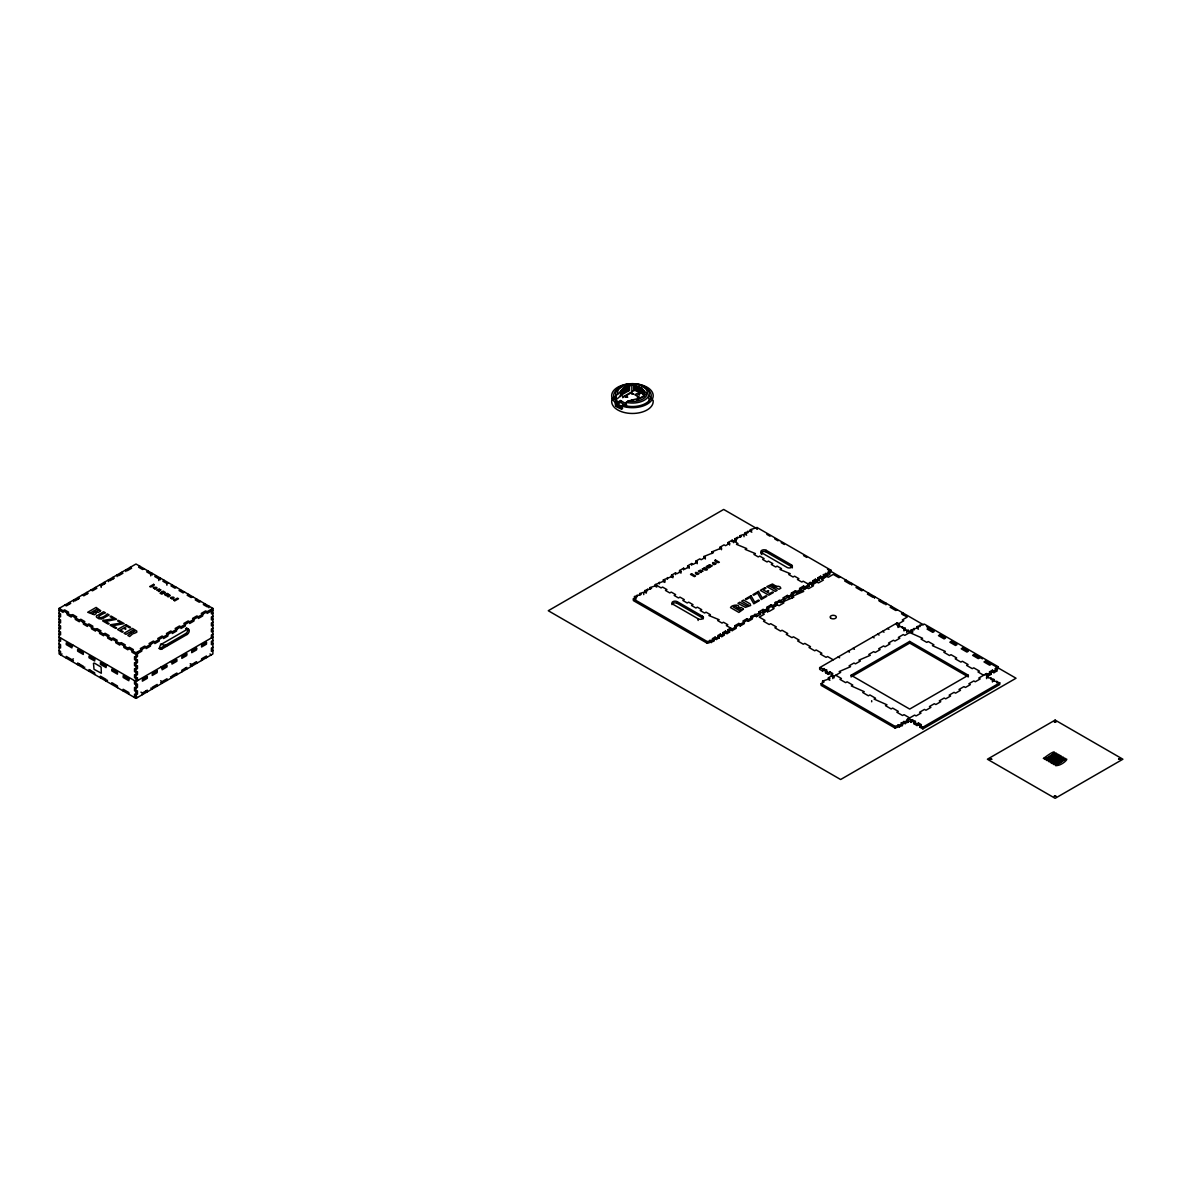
<?xml version="1.0" encoding="UTF-8"?>
<svg xmlns="http://www.w3.org/2000/svg" width="1182" height="1182" viewBox="0 0 1182 1182"><rect width="100%" height="100%" fill="white"/><g stroke="black" fill="none" stroke-linecap="round" stroke-linejoin="round"><path stroke-width="1.5" d="M621.895 406.445A16.784 9.692 0 0 1 618.26 404.096C618.94 399.93 615.024 404.998 617.211 401.126A16.784 9.692 0 0 1 616.118 399.339C620.86 397.167 622.87 390.149 629.489 390.341L629.489 386.115L631.868 384.756L641.132 388.051L646.495 393.207C641.604 400.137 632.296 398.334 626.224 402.353L626.224 406.519M629.489 386.115C622.825 386.071 620.831 392.734 616.058 395.438L616.058 399.132M621.629 405.928A20.759 11.983 0 0 0 652.863 397.817A20.759 11.983 0 0 0 628.44 383.943A20.759 11.983 0 0 0 614.906 402.116L615.674 405.973A20.759 11.983 0 0 0 621.629 409.135L621.629 405.928L622.663 404.953A18.764 10.83 0 0 0 647.426 402.235A18.764 10.83 0 0 0 645.15 387.726M621.629 409.135L622.663 408.159A18.764 10.83 0 0 1 617.27 405.293L615.527 405.854M871.695 701.798L871.695 700.675M59.1 608.39L135.989 564.006L212.878 608.39L212.878 653.971L135.989 698.355L59.1 653.971L59.1 608.39L137.452 653.631M99.716 584.942L101.179 585.784L105.538 583.273L104.075 582.431L104.075 584.115M140.037 566.341L138.575 567.183L142.623 569.517L144.086 568.675M148.134 571.009L146.671 571.852L150.72 574.186L152.183 573.344L152.183 575.043M156.216 575.678L154.768 576.535L158.802 578.87L160.264 578.028L160.264 579.712M164.313 580.362L162.85 581.204L166.898 583.539L168.361 582.696M172.409 585.031L170.947 585.873L174.995 588.208L176.458 587.365M71.939 646.185L71.939 647.884L66.251 644.589L66.251 642.905L71.939 646.185L73.402 645.342M62.025 653.971L60.563 654.813L60.563 651.43L59.1 650.588M180.506 589.7L179.043 590.542L183.092 592.891L184.555 592.034M66.251 658.093L66.251 656.409L71.939 659.689L73.402 658.847M73.402 660.531L71.939 661.388L71.939 659.689M188.603 594.383L187.14 595.226L191.189 597.56L192.636 596.718M79.091 663.826L77.628 664.668L77.628 662.984L83.316 666.264L83.316 667.948L84.779 667.106M196.685 599.052L195.222 599.895L199.27 602.229L200.733 601.387M90.467 670.386L89.005 671.243L89.005 669.544L94.693 672.839L94.693 674.523M106.084 665.894L106.084 667.594L100.396 664.299L100.396 662.614L106.084 665.894L107.547 665.052M212.878 608.39L135.989 652.789L135.989 698.355M212.878 610.089L207.072 613.443L207.072 611.744L205.609 610.902L201.25 613.414L202.713 614.256L202.713 615.955L198.369 618.467L198.369 616.768L196.906 615.925L192.548 618.437L194.011 619.279L194.011 620.978L189.667 623.49L189.667 621.791L188.204 620.949L183.845 623.461L185.308 624.318L185.308 626.002L180.964 628.514L180.964 626.829L179.501 625.972L175.143 628.484L176.606 629.341L176.606 631.025L172.262 633.537L172.262 631.853L170.799 630.996L166.44 633.508L167.903 634.365L167.903 636.049L163.559 638.561L163.559 636.876L162.097 636.019L157.738 638.531L159.201 639.388L159.201 641.072L154.857 643.584L154.857 641.9L153.394 641.043L149.035 643.569L150.498 644.412L150.498 646.096L146.154 648.608L146.154 646.923L144.692 646.081L140.333 648.593L141.796 649.435L141.796 651.119L135.989 654.473L131.941 652.139L131.941 650.455L133.403 649.612L129.355 647.263L127.892 648.12L127.892 649.805L123.844 647.47L123.844 645.771L125.307 644.929L121.258 642.594L119.796 643.436L119.796 645.136L115.762 642.786L115.762 641.102L117.21 640.26L113.176 637.925L111.714 638.768L111.714 640.452L107.665 638.117L107.665 636.433L109.128 635.591L105.08 633.257L103.617 634.099L103.617 635.783L99.569 633.449L99.569 631.764L101.031 630.907L96.983 628.573L95.52 629.415L95.52 631.114L91.472 628.78L91.472 627.081L92.935 626.238L88.886 623.904L87.424 624.746L87.424 626.43L83.375 624.096L83.375 622.412L84.838 621.569L80.79 619.235L79.327 620.077L79.327 621.762L75.293 619.427L75.293 617.743L76.756 616.901L72.708 614.566L71.245 615.408L71.245 617.093L67.197 614.758L67.197 613.074L68.659 612.217L64.611 609.882L63.148 610.725L63.148 612.424L59.1 610.089M212.878 613.089L211.415 613.931L211.415 609.232M187.066 629.415L161.801 643.998A3.103 1.788 -60 0 0 159.614 647.795A3.103 1.788 -60 0 0 161.801 649.066L187.066 634.483A3.103 1.788 -60 0 0 189.253 630.686A3.103 1.788 -60 0 0 187.066 629.415L185.604 628.573M212.878 616.088L211.415 616.93L211.415 619.929L212.878 619.087M158.787 648.371A3.103 1.788 -60 0 0 160.338 648.224L185.604 633.641A3.103 1.788 -60 0 0 187.775 630.183A3.103 1.788 -60 0 0 186.165 628.336M107.547 680.241L106.084 681.098L106.084 679.399L100.396 676.119L100.396 677.803M212.878 622.087L211.415 622.929L211.415 625.928L212.878 625.086M113.236 683.536L111.773 684.378L111.773 682.694L117.461 685.974L117.461 687.658M212.878 628.085L211.415 628.927L211.415 631.927L212.878 631.085M629.489 390.341L621.082 395.187L623.535 396.605L634.32 390.385L633.966 385.967M212.878 634.084L211.415 634.926L211.415 637.94M622.618 397.713L631.868 392.38L631.868 384.756M615.527 402.648L616.576 401.496A18.764 10.83 0 0 1 620.402 387.386M618.009 401.998L620.55 400.535L626.637 404.052M212.878 637.083L135.989 681.482L59.1 637.083M618.009 403.845L620.55 402.382L626.637 405.899M638.886 392.439L634.852 394.773L636.463 395.704L640.496 393.37L638.886 392.439L639.329 395.143M162.111 668.096L167.031 665.244L167.031 666.929L162.111 669.78L162.111 668.096L160.649 667.239M171.966 662.393L176.901 659.556L176.901 661.24L171.966 664.077L171.966 662.393L170.504 661.551M212.878 640.467L211.415 641.309L211.415 644.678L212.878 643.835M636.61 400.048L644.338 396.177L644.101 391.212M212.878 647.219L211.415 648.061L211.415 651.43L212.878 650.588M140.924 692.135L142.387 692.977L147.307 690.14L147.307 691.825L145.844 690.982M160.649 680.743L162.111 681.6L167.031 678.749L167.031 680.433M190.228 663.663L191.691 664.506L196.626 661.669L196.626 663.353L195.163 662.511M634.498 596.555L635.96 597.412L635.96 599.097L634.498 598.255L634.498 596.555L641.146 594.398L639.684 593.556L639.684 595.255M639.684 593.556L646.347 591.399L646.347 593.098L644.884 592.241L644.884 590.557L651.548 588.4L650.085 587.557L650.085 589.242M650.085 587.557L656.749 585.4M656.749 587.085L655.286 586.242L655.286 584.558L664.831 580.731L664.831 582.416L663.383 581.574L663.383 579.889L672.927 576.062L672.927 577.747L671.465 576.905L671.465 575.206L675.513 572.871L676.976 573.713L681.024 571.379L681.024 573.078L679.561 572.221L679.561 570.537L683.61 568.202L685.072 569.044L689.121 566.71L689.121 568.394M687.658 567.552L687.658 565.868L691.706 563.533L693.169 564.375L697.217 562.041L697.217 563.725M695.755 562.883L695.755 561.199L699.803 558.864L701.251 559.707L705.299 557.372L705.299 559.056M703.837 558.214L703.837 556.515L713.396 552.688L711.933 551.846L711.933 553.531M711.933 551.846L721.493 548.02L721.493 549.704M720.03 548.862L720.03 547.177L724.078 544.843L725.541 545.685L729.59 543.351L729.59 545.035M728.127 544.193L728.127 542.508L732.175 540.174L737.982 543.528L736.519 544.37L746.684 548.551L745.221 549.394L755.387 553.575L753.924 554.417L758.283 556.929L759.745 556.087L764.089 558.598L762.626 559.441L766.985 561.952L768.433 561.11L772.792 563.622L771.329 564.464L775.673 566.976L777.135 566.134L781.494 568.645L780.031 569.488L790.197 573.669L788.734 574.511L793.078 577.023L794.54 576.181L798.899 578.692L797.436 579.535L801.78 582.046L803.243 581.204L809.064 584.558L809.064 586.242L805.016 588.577L803.553 587.735L796.919 591.561L795.456 590.719L791.408 593.054L791.408 594.753L792.871 595.595L792.871 593.911L791.408 593.054M734.776 540.351L734.776 538.667L741.424 536.51L739.962 535.668L739.962 537.352M739.962 535.668L746.625 533.51L745.162 532.668L745.162 534.353L746.625 535.195M745.162 532.668L751.826 530.511L750.363 529.669L750.363 531.353L751.826 532.196M750.363 529.669L757.027 527.512L830.99 570.212L830.99 571.896M712.524 640.289L712.524 638.605L713.987 639.447L713.987 641.146L707.324 643.303L633.36 600.589L633.36 598.905L635.96 597.412M736.238 541.193L736.238 539.509L733.638 541.016L733.638 542.701M633.36 598.905L707.324 641.604L719.173 638.132L719.173 636.448L717.71 635.606L720.311 634.113L721.774 634.956L725.512 632.798L726.974 633.641L729.575 632.134L729.575 630.449L728.112 629.607L728.112 631.291L729.575 632.134M712.524 638.605L715.11 637.113L716.573 637.955L720.311 635.798L721.774 636.64L724.374 635.133L724.374 633.449L722.911 632.606L722.911 634.291M722.911 632.606L725.512 631.099L726.974 631.956L730.712 629.799L732.175 630.641L736.223 628.307L736.223 626.608L734.761 625.766L734.761 627.45M728.112 629.607L730.712 628.1L730.712 629.799M734.761 625.766L738.809 623.431L740.257 624.273L746.891 620.447L748.354 621.289L752.402 618.954L752.402 617.27L750.939 616.428L750.939 618.112M760.499 614.285L759.036 613.443L759.036 611.744L760.499 612.601L760.499 614.285L756.45 616.62L754.988 615.778L748.354 619.604L746.891 618.762L742.843 621.097L744.305 621.939L744.305 623.623L740.257 625.958L738.809 625.115L732.175 628.957L726.354 625.588L727.817 624.746L723.473 622.234L722.01 623.077L717.651 620.565L719.114 619.723L708.949 615.541L710.412 614.699L706.068 612.187L704.605 613.03L700.246 610.518L701.709 609.676L697.365 607.164L695.903 608.006L691.544 605.494L693.007 604.652L688.663 602.14L687.2 602.983L682.856 600.471L684.304 599.629L679.96 597.117L678.498 597.959L674.154 595.447L675.616 594.605L671.258 592.093L669.795 592.936L665.451 590.424L666.914 589.582L662.555 587.07L661.093 587.912L655.286 584.558M750.939 616.428L768.596 609.617L768.596 607.917L767.133 607.075L767.133 608.76L768.596 609.617M759.036 611.744L763.084 609.41L764.547 610.252L771.181 606.425L772.644 607.267L776.692 604.933L776.692 603.248L775.229 602.406L775.229 604.091M767.133 607.075L771.181 604.741L772.644 605.583L779.263 601.756L780.726 602.598L784.774 600.264L784.774 598.58L783.311 597.737L783.311 599.422M775.229 602.406L792.871 595.595M783.311 597.737L787.36 595.403L788.822 596.245L795.456 592.418L796.919 593.261L800.968 590.926L800.968 589.227L799.505 588.385L803.553 586.05L805.016 586.893L810.202 583.908L811.665 584.75L814.25 583.243L814.25 581.559L812.802 580.717L812.802 582.401M807.602 583.716L819.451 580.244L819.451 578.559L817.988 577.717L817.988 579.402L819.451 580.244M812.802 580.717L815.388 579.21L816.851 580.052L820.589 577.895L822.051 578.752L824.652 577.244L824.652 575.56L823.189 574.718L829.853 572.561L829.853 574.245L827.252 575.737L825.79 574.895L822.051 577.052L820.589 576.21L817.988 577.717M828.39 573.403L828.39 571.719L830.99 570.212M792.339 598.018L792.339 596.319L793.787 597.176L782.469 602.022L783.932 602.864L778.997 605.716L777.534 604.859L772.614 607.711L774.077 608.553L769.142 611.404L767.679 610.562L762.745 613.414L764.207 614.256L759.272 617.093L764.961 620.387L763.498 621.23L769.201 624.51L770.649 623.668L776.352 626.948L774.89 627.79L780.578 631.085L782.041 630.242L787.729 633.522L786.266 634.365L791.955 637.645L793.418 636.803L799.106 640.097L797.643 640.94L803.332 644.22L804.794 643.377L810.483 646.657L809.02 647.5L814.708 650.794L816.171 649.952L821.859 653.232L820.397 654.074L826.085 657.355L827.548 656.512L833.236 659.807M792.339 596.319L803.657 591.473L802.194 590.631L807.129 587.779L808.591 588.636L813.512 585.784L812.064 584.942L816.984 582.091L818.446 582.933L823.381 580.081L821.918 579.239L826.853 576.402L828.316 577.244L833.236 574.393L838.939 577.673L840.387 576.831M846.09 580.126L844.628 580.968L850.316 584.248L851.779 583.406L851.779 585.09M857.467 586.686L856.004 587.528L861.693 590.823L863.156 589.981M868.844 593.261L867.381 594.103L873.07 597.383L874.532 596.541L874.532 598.24M891.597 606.396L890.135 607.238L895.823 610.533L897.286 609.69M834.27 677.774L831.345 676.089L831.345 674.39L832.808 673.548L829.882 671.864L828.434 672.706L824.046 670.179L822.583 671.021L819.658 669.337L819.658 667.638L897.345 622.796L898.808 623.638L903.742 620.786L902.28 619.944L907.215 617.093L901.511 613.813L902.974 612.97L902.974 614.655M819.658 667.638L826.972 670.179L825.509 671.021L825.509 672.706L828.434 674.39L829.882 673.548L829.882 671.864M898.01 625.78L899.472 624.938L899.472 626.623L898.01 627.479L898.01 625.78L905.323 628.322L905.323 630.006L903.861 630.848L903.861 629.164L905.323 628.322M825.509 672.706L826.972 671.864M903.861 629.164L911.159 631.69L911.159 630.006L918.473 627.479L917.01 626.623L917.01 628.322L918.473 629.164M822.583 682.841L822.583 681.142L829.882 678.616L828.434 677.774L828.434 679.458L829.882 680.3M828.434 677.774L831.345 676.089M917.01 626.623L924.324 624.096L998.288 666.796L998.288 668.495L993.899 671.021L992.437 670.179L989.511 671.864L989.511 673.548L990.974 674.39L990.974 672.706L989.511 671.864M908.234 720.473L900.935 723L902.398 723.857L902.398 725.541L895.084 728.068L821.121 685.368L821.121 683.684L824.046 681.984L822.583 681.142M912.622 632.533L912.622 630.848L904.777 635.384L903.314 634.542L898.379 637.394L899.842 638.236L894.907 641.072L893.444 640.23L888.509 643.082L889.972 643.924L885.052 646.776L883.589 645.933L878.654 648.77L880.117 649.612L875.182 652.464L873.72 651.622L868.785 654.473L870.248 655.316L858.93 660.162L860.393 661.004L855.458 663.856L853.995 663.013L849.075 665.85L850.523 666.692L839.205 671.553L840.668 672.395L832.808 676.931L832.808 678.616M851.084 675.247L909.697 641.398L968.324 675.247L968.324 676.931L909.697 643.082L851.084 676.931L851.084 675.247L909.697 709.082L968.324 675.247M821.121 683.684L895.084 726.383L908.234 722.158L908.234 718.789L915.548 721.316L914.085 722.158L914.085 723.857L917.01 725.541L918.473 724.699L922.861 727.226L999.75 682.841L999.75 684.526L922.861 728.91L919.936 727.226L919.936 725.541L921.399 724.699L918.473 723L917.01 723.857L912.622 721.316L911.159 722.158L906.771 719.631L914.632 715.095L916.094 715.937L921.029 713.101L919.566 712.244L924.501 709.407L925.949 710.249L930.884 707.397L929.421 706.555L934.356 703.704L935.819 704.546L940.754 701.709L939.291 700.867L944.226 698.015L945.674 698.858L950.609 696.006L949.146 695.164L954.081 692.327L955.544 693.169L960.478 690.318L959.016 689.475L963.936 686.624L965.399 687.466L970.333 684.629L968.871 683.787L973.805 680.935L975.268 681.778L980.203 678.926L978.74 678.084L986.586 673.548L988.049 674.39L992.437 671.864L993.899 672.706L996.825 671.021L996.825 669.337L995.362 668.495L995.362 670.179L996.825 671.021M995.362 668.495L998.288 666.796M986.586 678.616L986.586 676.931L990.974 674.39M993.899 681.142L993.899 679.458L986.586 676.931M914.085 723.857L915.548 723M992.437 681.984L992.437 680.3L993.899 679.458M999.75 682.841L992.437 680.3M919.936 727.226L921.399 726.383M631.705 400.048L633.345 400.063M633.966 390.178L641.132 392.276L644.338 396.177M627.672 400.993L628.218 401.112A14.923 8.614 0 0 0 647.189 394.167A14.923 8.614 0 0 0 632.798 384.224A14.923 8.614 0 0 0 617.595 393.754L617.654 394.005M626.224 402.353L626.652 402.456A16.784 9.692 0 0 0 648.962 395.069A16.784 9.692 0 0 0 632.473 383.662A16.784 9.692 0 0 0 615.896 395.024L616.058 395.438M624.643 405.633L622.663 406.298L622.663 404.953M757.219 528.812L723.68 509.442L548.271 610.725L840.624 779.514L1016.032 678.232L992.067 664.402M766.808 534.353L769.999 536.2M774.801 538.962L777.992 540.809M781.184 542.656L784.39 544.503M803.553 555.57L806.745 557.416M827.518 569.399L923.364 624.746M926.57 626.593L929.761 628.425M977.691 656.099L982.478 658.862M828.39 571.719L829.853 572.561M823.189 576.402L824.652 577.244M911.159 630.006L912.622 630.848M899.472 624.938L896.547 623.254L896.547 624.938M985.123 674.39L988.049 676.089M909.697 632.533L922.536 638.265L921.088 639.107L926.777 642.387L928.239 641.545L933.928 644.825L932.465 645.682L945.304 651.4L943.842 652.242L949.53 655.537L950.993 654.68L956.681 657.975L955.219 658.817L960.907 662.097L962.37 661.255L968.058 664.535L966.595 665.392L972.284 668.672L973.746 667.83L979.435 671.11L977.972 671.952L983.66 675.247M766.202 550.324L791.467 564.907A3.103 1.788 0 0 1 791.467 567.434A3.103 1.788 0 0 1 787.079 567.434L761.829 552.851A3.103 1.788 0 0 1 761.829 550.324A3.103 1.788 0 0 1 766.202 550.324L766.202 552.009L791.467 566.592A3.103 1.788 0 0 1 792.368 567.862M734.776 538.667L736.238 539.509M887.49 628.484L888.938 629.326M807.602 585.4L809.064 586.242M882.555 631.336L884.018 632.178M728.127 542.508L729.59 543.351M877.62 634.173L879.083 635.029M799.505 590.069L800.968 590.926M720.03 547.177L721.493 548.02M872.685 637.024L874.148 637.866M703.837 556.515L705.299 557.372M852.961 648.416L854.423 649.258M695.755 561.199L697.217 562.041M848.041 651.267L849.503 652.109M687.658 565.868L689.121 566.71M838.171 656.956L839.634 657.798M679.561 570.537L681.024 571.379M671.465 575.206L672.927 576.062M835.733 675.247L841.421 678.527L839.959 679.369L845.647 682.649L847.11 681.807L852.798 685.087L851.35 685.944L864.19 691.662L862.727 692.504L868.415 695.799L869.878 694.942L875.567 698.237L874.104 699.079L886.943 704.797L885.481 705.654L891.169 708.934L892.632 708.092L898.32 711.372L896.857 712.214L902.546 715.509L904.008 714.652L909.697 717.947M831.345 674.39L834.27 676.089M663.383 579.889L664.831 580.731M906.771 721.316L908.234 722.158M900.935 724.699L902.398 725.541M677.256 601.682L702.522 616.265A3.103 1.788 0 0 1 702.522 618.792A3.103 1.788 0 0 1 698.134 618.792L672.868 604.209A3.103 1.788 0 0 1 672.868 601.682A3.103 1.788 0 0 1 677.256 601.682L677.256 603.367L702.522 617.95A3.103 1.788 0 0 1 703.32 618.747M644.884 590.557L646.347 591.399M717.71 637.29L719.173 638.132M130.183 567.36L131.63 568.202L127.287 570.714L125.824 569.872L125.824 571.556M121.48 572.384L122.943 573.226L118.584 575.737L117.121 574.895L117.121 576.58M185.604 633.641L187.066 634.483M95.373 587.454L96.835 588.296L92.477 590.808L91.014 589.966M209.953 653.971L211.415 654.813M82.312 594.989L83.774 595.831L88.133 593.32L86.67 592.477L86.67 594.162M190.228 665.363L191.691 666.205L191.691 664.506M160.338 648.224L161.801 649.066M185.293 668.199L186.756 669.042L186.756 667.357L181.836 670.209L181.836 671.893M64.907 605.036L66.369 605.878L70.728 603.367L69.265 602.524L69.265 604.209M170.504 676.739L171.966 677.582L171.966 675.897L176.901 673.046L176.901 674.745M59.1 613.089L60.563 613.931L60.563 616.93L59.1 616.088M59.1 619.087L60.563 619.929L60.563 622.929L59.1 622.087M160.649 682.442L162.111 683.285L162.111 681.6M59.1 625.086L60.563 625.928L60.563 628.927L59.1 628.085M59.1 631.085L60.563 631.927L60.563 634.926L59.1 634.084M150.779 688.131L152.242 688.973L152.242 687.289L157.176 684.437L157.176 686.121M59.1 640.467L60.563 641.309L60.563 637.94M59.1 643.835L60.563 644.678L60.563 648.061L59.1 647.219M137.452 697.513L135.989 696.671L134.526 697.513L134.526 694.144L135.989 694.986L137.452 694.144L137.452 690.761L135.989 691.603L134.526 690.761L134.526 687.392L135.989 688.234L137.452 687.392L137.452 684.009L135.989 684.851L134.526 684.009L134.526 680.64M996.825 681.142L996.825 682.841M993.899 671.021L993.899 672.706M992.437 670.179L992.437 671.864M990.974 677.774L990.974 679.458M988.049 674.39L988.049 677.774M986.586 673.548L986.586 675.247M922.861 727.226L922.861 728.91M919.936 624.938L919.936 626.623M918.473 723L918.473 724.699M917.01 723.857L917.01 725.541M914.085 628.322L914.085 630.006M912.622 719.631L912.622 721.316M911.159 720.473L911.159 722.158M909.697 641.398L909.697 643.082M908.234 630.006L908.234 631.69M906.771 630.848L906.771 632.533M905.323 722.158L905.323 723.857M903.861 721.316L903.861 723M902.398 626.623L902.398 628.322M899.472 725.541L899.472 727.226M898.01 724.699L898.01 726.383M895.084 726.383L895.084 728.068M885.909 604.8L885.909 603.115L884.446 603.958L878.758 600.678L880.221 599.835L880.221 601.52M828.434 672.706L828.434 674.39M827.252 574.053L827.252 575.737M825.79 573.211L825.79 574.895M824.046 668.495L824.046 670.179M822.583 669.337L822.583 671.021M822.051 577.052L822.051 578.752M820.589 576.21L820.589 577.895M816.851 580.052L816.851 581.751M815.388 579.21L815.388 580.909M811.665 583.051L811.665 584.75M810.202 582.209L810.202 583.908M805.016 586.893L805.016 588.577M803.553 586.05L803.553 587.735M796.919 591.561L796.919 593.261M795.456 590.719L795.456 592.418M791.467 564.907L791.467 566.592M788.822 596.245L788.822 597.929M787.36 595.403L787.36 597.087M780.726 600.914L780.726 602.598M779.263 600.072L779.263 601.756M772.644 605.583L772.644 607.267M771.181 604.741L771.181 606.425M767.679 610.562L767.679 612.246M764.547 610.252L764.547 611.951M763.084 609.41L763.084 611.109M761.829 552.851L761.829 554.55M757.027 527.512L757.027 529.196M756.45 614.936L756.45 616.62M754.988 614.093L754.988 615.778M748.354 619.604L748.354 621.289M747.763 531.161L747.763 532.86M746.891 618.762L746.891 620.447M744.025 535.003L744.025 536.702M740.257 624.273L740.257 625.958M738.809 623.431L738.809 625.115M737.361 537.16L737.361 538.859M732.175 540.174L732.175 541.858M732.175 628.957L732.175 630.641M726.974 631.956L726.974 633.641M725.512 631.099L725.512 632.798M721.774 634.956L721.774 636.64M720.311 634.113L720.311 635.798M716.573 637.955L716.573 639.639M715.11 637.113L715.11 638.797M711.387 640.954L711.387 642.639M709.924 640.112L709.924 641.796M707.324 641.604L707.324 643.303M702.522 616.265L702.522 617.95M698.134 618.792L698.134 620.476M691.706 563.533L691.706 565.218M683.61 568.202L683.61 569.887M675.513 572.871L675.513 574.57M667.416 577.555L667.416 579.239M659.334 582.224L659.334 583.908M647.485 589.064L647.485 590.749M643.894 390.769L643.894 394.98M643.643 390.341L643.643 394.552M643.747 592.906L643.747 594.59M643.333 389.927L643.333 394.138M642.978 389.513L642.978 393.739M642.58 389.129L642.58 393.34M642.136 388.76L642.136 392.971M641.649 388.39L641.649 392.616M641.132 388.051L641.132 392.276M640.57 387.74L640.57 391.951M639.979 387.445L639.979 391.656M639.344 387.164L639.344 391.39M638.694 386.928L638.694 391.139M638.014 386.691L638.014 390.917M637.305 386.499L637.305 390.71M637.098 595.063L637.098 596.747M636.566 386.337L636.566 390.548M635.827 386.189L635.827 390.4M635.059 386.071L635.059 390.282M634.291 385.997L634.291 390.208M628.854 386.218L628.854 390.429M628.115 386.366L628.115 390.592M627.391 386.544L627.391 390.769M626.682 386.75L626.682 390.961M626.017 386.987L626.017 391.198M625.367 387.238L625.367 391.449M624.746 387.519L624.746 391.73M624.155 387.814L624.155 392.04M623.608 388.139L623.608 392.35M623.091 388.479L623.091 392.705M622.618 388.848L622.618 393.059M622.19 389.233L622.19 393.443M621.806 389.617L621.806 393.842M621.451 390.03L621.451 394.241M621.171 390.459L621.171 394.67M620.919 390.887L620.727 395.542M620.58 391.774L620.461 396.591M620.55 400.535L620.55 402.382M617.979 401.969L618.26 405.751A16.784 9.692 0 0 0 621.895 408.1M616.96 401.821L616.93 406.652M208.83 607.74L208.83 606.056L207.367 606.898L203.319 604.563L204.781 603.721L204.781 605.406M206.481 657.665L206.481 655.966L201.561 658.817L201.561 660.502M166.898 583.539L166.898 585.223M158.802 578.87L158.802 580.554M150.72 574.186L150.72 575.885M142.387 692.977L142.387 694.661M137.452 651.947L137.452 656.631L135.989 657.473L134.526 656.631L134.526 659.63L135.989 660.472L137.452 659.63L137.452 662.629L135.989 663.471L134.526 662.629L134.526 665.629L135.989 666.471L137.452 665.629L137.452 668.628L135.989 669.485L134.526 668.628L134.526 671.627L135.989 672.484L137.452 671.627L137.452 674.641L135.989 675.483L134.526 674.641L134.526 677.641L135.989 678.483L137.452 677.641L137.452 680.64M128.838 694.233L128.838 692.549L123.15 689.254L123.15 690.953M112.778 579.091L112.778 577.407L114.24 578.249L109.882 580.761L108.419 579.919L108.419 581.603M101.179 585.784L101.179 587.469M77.968 599.185L77.968 597.501L79.43 598.343L75.072 600.855L73.609 600.013L73.609 601.697M621.377 386.942A18.764 10.83 0 0 1 622.397 386.544M624.554 385.864A18.764 10.83 0 0 1 625.677 385.598M642.21 386.455A18.764 10.83 0 0 1 644.22 387.268M653.07 400.196A20.759 11.983 0 0 1 629.903 413.375A20.759 11.983 0 0 1 612.956 397.344M648.46 397.669A16.784 9.692 0 0 1 649.154 401.437M615.659 400.329A16.784 9.692 0 0 1 616.339 397.832M613.886 398.881A18.764 10.83 0 0 1 615.807 395.542M648.918 395.379A18.764 10.83 0 0 1 650.927 398.703M671.967 604.637A3.103 1.788 0 0 1 673.888 602.983A3.103 1.788 0 0 1 677.256 603.367M761.016 553.737A3.103 1.788 0 0 1 762.464 551.728A3.103 1.788 0 0 1 766.202 552.009M186.593 628.159A21.911 12.647 0 0 1 188.381 629.326M167.401 645.52A21.911 12.647 0 0 1 160.442 644.101M625.706 396.975L627.745 397.167L625.78 396.827M631.498 393.636L633.537 393.813L631.498 393.636M637.29 396.975L639.329 397.167L637.364 396.827M93.511 663.53L94.013 669.293L101.342 673.252L101.091 667.091L94.324 663.058L93.511 663.53M168.849 594.546L170.267 595.433L168.199 596.88L167.489 596.467L169.381 595.122L166.071 595.639L167.844 594.206L164.653 594.827L167.135 593.379L168.849 594.546M990.102 759.095L991.728 759.213L990.102 759.095M1043.47 758.46C1051.862 759.139 1063.12 743.478 1043.47 758.46M1045.228 759.479C1053.546 760.115 1065.13 744.497 1045.228 759.479M1046.971 760.484C1055.363 761.164 1066.622 745.502 1046.971 760.484M1048.729 761.504C1057.063 762.154 1068.631 746.522 1048.729 761.504M1050.488 762.508C1058.865 763.203 1070.124 747.526 1050.488 762.508M1052.231 763.528C1060.564 764.178 1072.148 748.546 1052.231 763.528M1053.989 764.532C1062.382 765.227 1073.64 749.551 1053.989 764.532M1055.748 765.552C1064.066 766.202 1075.65 750.57 1055.748 765.552M1054.344 796.18L1055.969 796.299L1054.344 796.18M1118.6 759.066L1120.211 759.228L1118.6 759.066M697.779 573.758L696.804 573.876L697.779 573.758M705.61 569.251L702.256 568.837C706.821 571.541 709.983 569.355 704.398 567.611L703.689 568.01L705.61 569.251M714.859 563.903L713.854 563.903L714.859 563.903M741.158 609.735L739.843 610.813L737.036 609.188L738.913 608.39L741.158 609.735M748.605 605.42L746.788 606.13L739.843 602.199L737.967 603.278L745.34 607.371L750.659 605.48L750.082 603.81L743.567 600.042L741.705 601.121L748.605 605.42M743.389 609.188L738.898 612.424L730.506 607.578C731.422 604.756 740.981 603.736 738.44 607.843L741.35 607.518L743.389 609.188M96.466 615.999L96.481 617.181L98.919 618.747L101.8 619.058L109.158 614.965L107.311 613.901C101.164 620.299 92.403 617.846 105.434 612.823L103.573 611.744L96.466 615.999M153.394 587.823C155.861 589.921 153.557 586.7 155.034 589.271C159.348 587.764 155.655 586.464 153.394 587.823M161.225 592.345L162.51 593.172L160.058 593.201L161.801 594.162L165.362 592.359L162.156 592.965L163.929 591.532L163.219 591.118L161.225 592.345M170.474 597.678L172.114 599.126C176.399 597.649 172.749 596.289 170.474 597.678M130.995 633.271L127.819 635.428L129.665 636.492C135.044 631.779 131.025 635.089 136.757 632.237L136.772 631.07L132.458 628.425L124.08 633.271L125.942 634.35L129.665 632.193L130.995 633.271M160.176 589.892L158.24 591.118L158.949 591.532L160.944 589.877L156.822 590.306L159.304 588.858L160.176 589.892M699.655 570.773L701.547 572.118L700.837 572.531L698.34 571.098L700.483 570.108L702.965 571.305L699.655 570.773M707.486 566.252L709.377 567.596L708.653 568.01L706.171 566.577L709.732 564.76L712.214 565.956L709.023 565.336L710.796 566.784L710.087 567.197L707.59 566.163M100.603 610.666L98.52 612.365L95.653 612.01L96.215 613.694L94.338 614.758L87.719 612.276L96.111 607.43L100.603 610.666M695.991 573.743L696.922 574.555L699.05 573.566C694.026 571.039 695.474 573.403 695.991 573.743M713.071 563.888L714.002 564.686L716.129 563.696C711.313 561.199 712.628 563.326 713.071 563.888M98.372 610.134L96.629 611.375L94.25 610.666L97.057 609.055L98.372 610.134M134.718 631.114L132.975 632.355L130.611 631.646L133.403 630.036L134.718 631.114M737.42 607.578L736.105 608.656L733.313 607.046L735.677 606.336L737.42 607.578M773.782 586.582L772.452 587.661L769.659 586.05L772.038 585.341L773.782 586.582M171.301 597.989L172.469 598.107L171.301 597.989M1054.359 721.966L1055.969 722.158L1054.462 721.862M94.723 612.291L92.905 613.517L90.526 612.823L93.319 611.212L94.723 612.291M775.614 585.962C773.501 587.321 780.371 584.662 780.844 588.208L778.982 589.286L775.761 587.498L773.397 588.208L777.121 590.35L775.244 591.428L766.867 586.597L772.467 583.997L775.614 585.962M153.616 584.351L149.7 586.597C150.735 588.015 156.054 584.942 153.616 584.351M103.573 620.358L102.642 620.89L108.227 624.126L109.158 623.579L105.434 621.437L116.619 619.279L111.034 616.044L110.103 616.59L113.841 618.747L103.573 620.358M111.034 624.657L110.103 625.204L115.688 628.425L116.619 627.893L112.896 625.736L124.08 623.579L118.481 620.358L117.565 620.89L121.288 623.047L111.034 624.657M125.942 624.657L117.565 629.504L122.219 632.193L123.15 631.661L120.357 630.05L123.15 628.425L125.957 628.972L124.095 627.893L126.888 626.268L129.68 627.893L130.611 627.347L125.942 624.657M173.902 600.16L174.611 600.973L178.512 598.727L177.448 598.107L173.902 600.16M147.307 676.636L142.387 679.473L142.387 681.172L147.307 678.32L147.307 676.636M157.176 670.933L152.242 673.784L152.242 675.469L157.176 672.632L157.176 670.933M186.756 653.853L181.836 656.704L181.836 658.389L186.756 655.537L186.756 653.853M196.626 648.164L191.691 651.001L191.691 652.7L196.626 649.849L196.626 648.164M206.481 642.461L201.561 645.313L201.561 646.997L206.481 644.16L206.481 642.461M691.588 573.772L690.51 574.378L694.425 576.639L695.489 576.018L691.588 573.772M715.42 560.002C712.982 560.593 718.301 563.666 719.336 562.263L715.42 560.002M751.013 595.743L745.428 598.964L746.359 599.51L750.097 597.353L753.821 603.81L759.405 600.589L758.475 600.042L754.751 602.199L751.013 595.743M758.475 591.428L752.89 594.664L753.821 595.196L757.544 593.039L761.267 599.51L766.867 596.275L765.936 595.743L762.213 597.885L758.475 591.428M765.005 587.661L760.351 590.35L768.728 595.196L773.397 592.507L772.467 591.975L769.674 593.586L766.882 591.975L768.743 590.897L765.936 591.428L763.144 589.818L765.936 588.208L765.005 587.661M928.55 628.233L927.087 629.075L932.775 632.355L934.238 631.513L928.55 628.233M939.926 634.793L938.464 635.635L944.152 638.93L945.615 638.073L939.926 634.793M951.303 641.368L949.84 642.21L955.529 645.49L956.992 644.648L951.303 641.368M962.68 647.928L961.217 648.785L966.92 652.065L968.368 651.223L962.68 647.928M974.071 654.503L972.609 655.345L978.297 658.64L979.76 657.783L974.071 654.503M985.448 661.078L983.985 661.92L989.674 665.2L991.137 664.358L985.448 661.078M1055.142 720.089L987.398 759.213L1055.142 798.323L1122.9 759.213L1055.142 720.089M83.316 652.76L77.628 649.479L77.628 651.164L83.316 654.444L83.316 652.76M94.693 659.334L89.005 656.04L89.005 657.739L94.693 661.019L94.693 659.334M117.461 672.469L111.773 669.189L111.773 670.874L117.461 674.154L117.461 672.469M128.838 679.044L123.15 675.749L123.15 677.449L128.838 680.729L128.838 679.044M831.064 618.363A3.103 1.788 0 0 0 836.235 617.551A3.103 1.788 0 0 0 832.423 615.364A3.103 1.788 0 0 0 831.064 618.363"/></g></svg>
